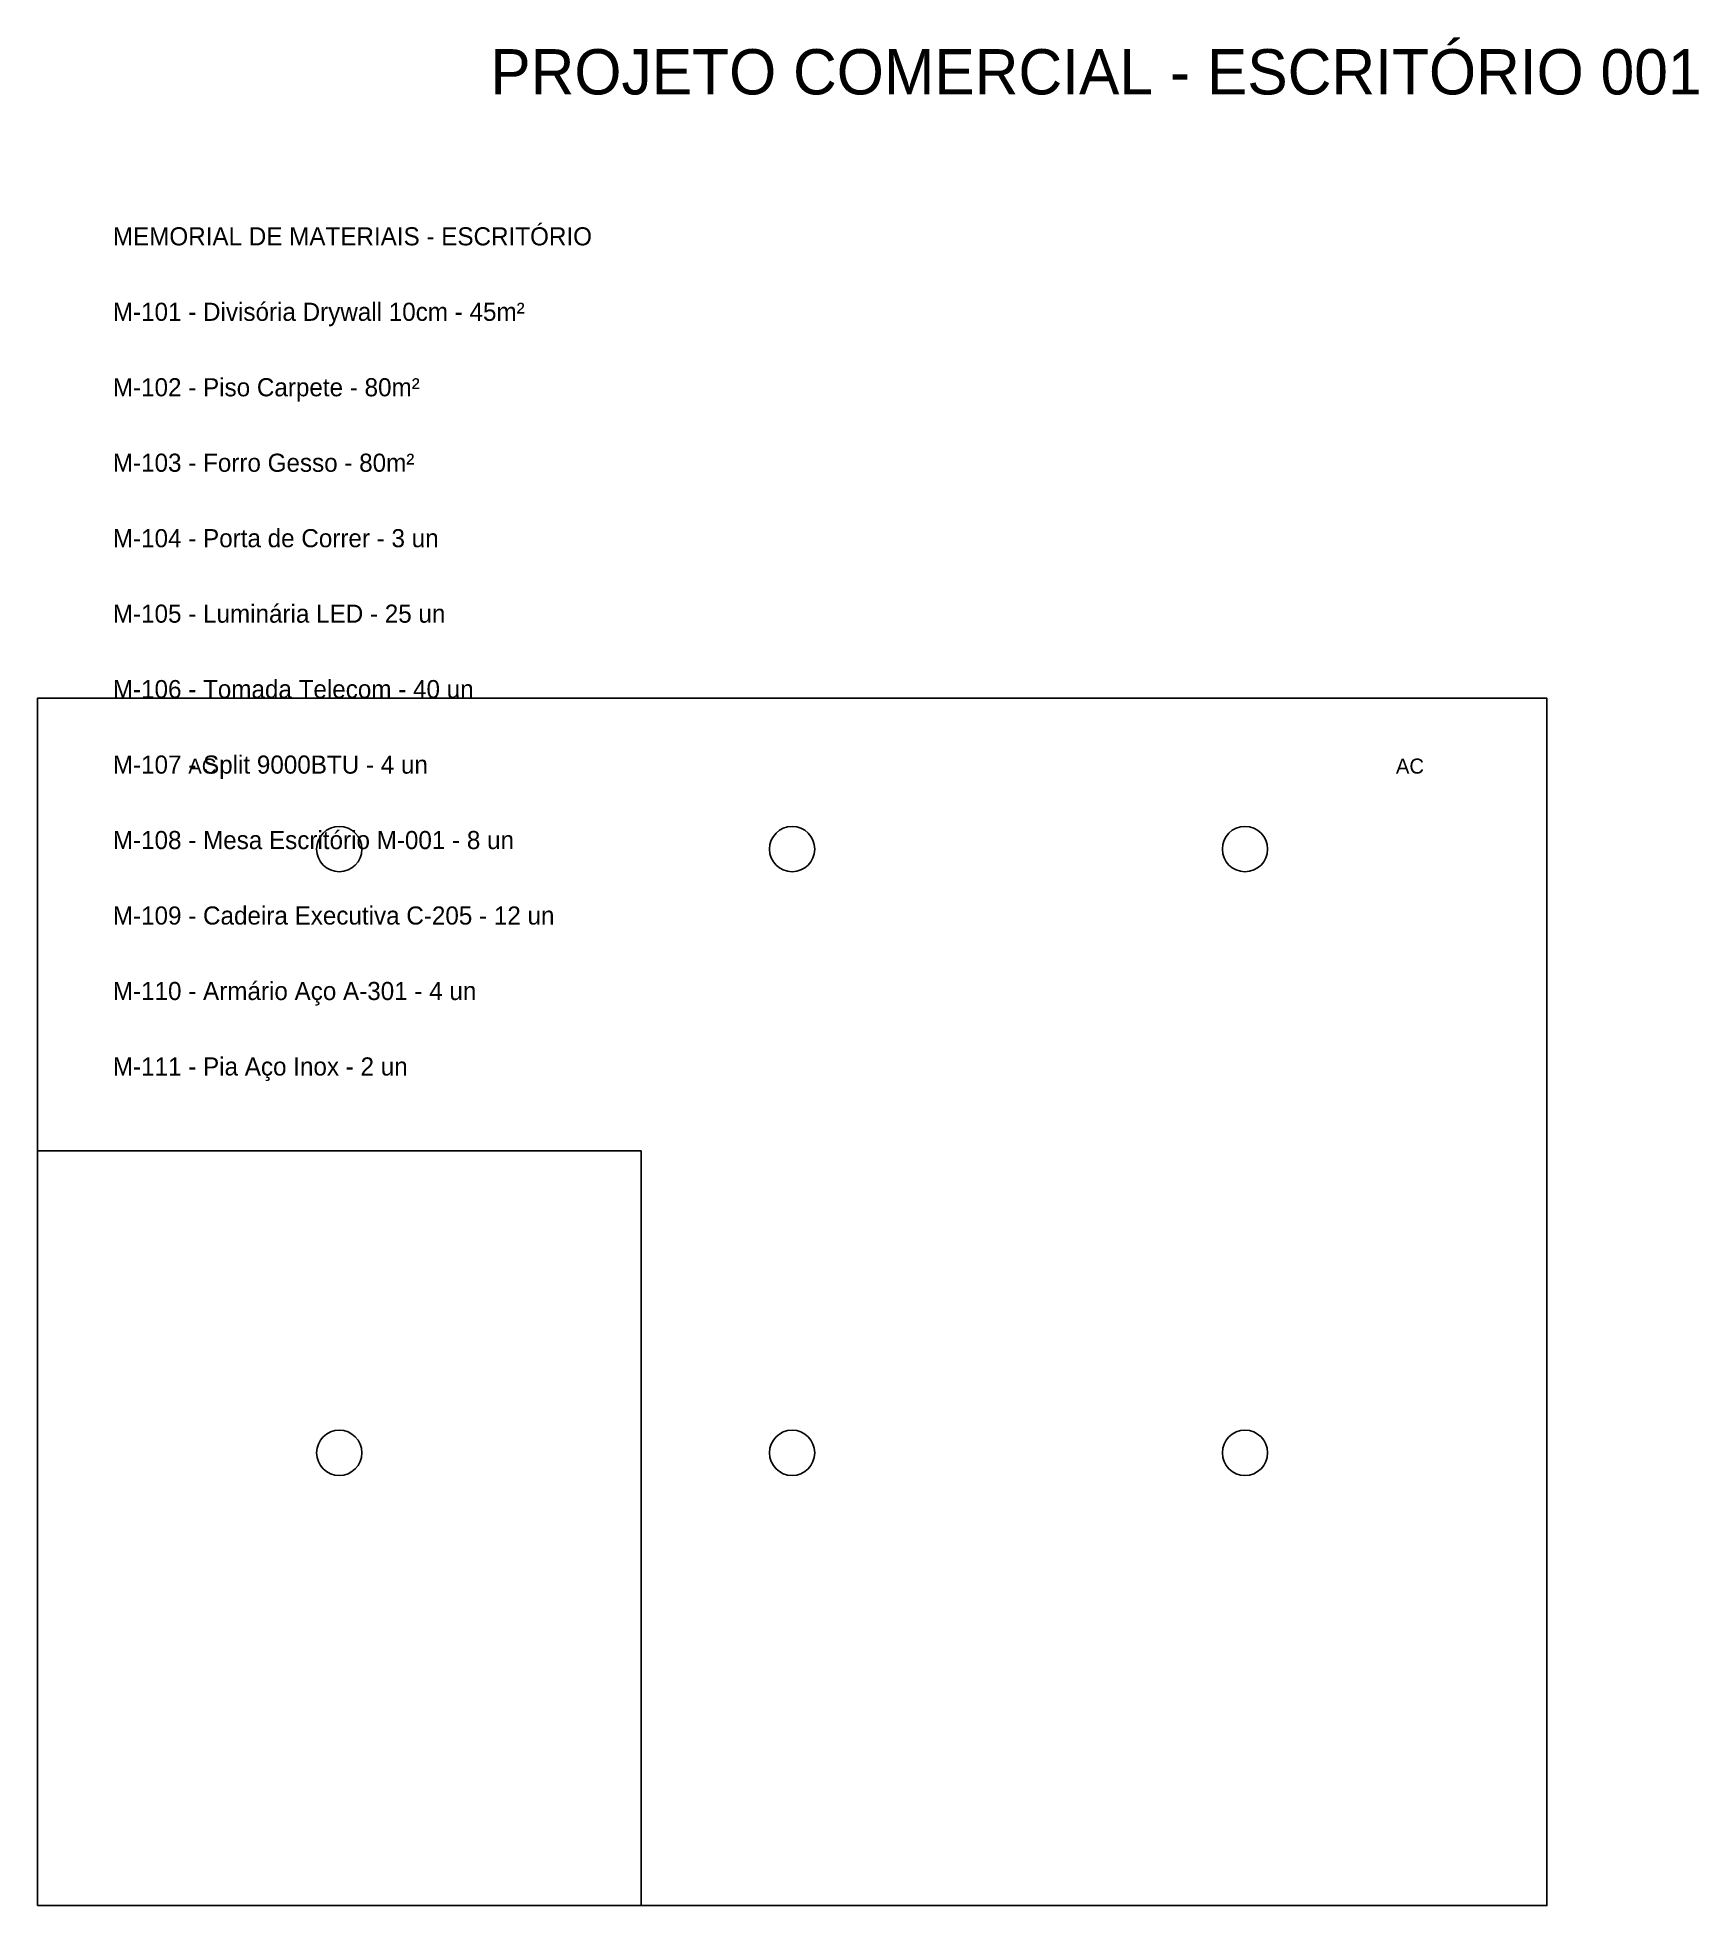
# Model space of a CAD drawing. Header units: metres. Extents: x 0 to 11, y 0 to 12.4.
import ezdxf

# ---------------------------------------------------------------- set-up
doc = ezdxf.new("R2010")
doc.units = ezdxf.units.M
for name, color, linetype in [('AR_CONDICIONADO', 8, 'Continuous'), ('DIVISORIAS', 5, 'Continuous'), ('ILUMINACAO', 6, 'Continuous'), ('TEXTOS', 3, 'Continuous')]:
    doc.layers.add(name, color=color, linetype=linetype)

msp = doc.modelspace()

# ---------------------------------------------------------------- linework, layer by layer
at = {"layer": 'DIVISORIAS'}
for p in [(0, 5), (4, 0)]:
    msp.add_line(p, (4, 5), dxfattribs=at)
msp.add_lwpolyline([(0, 0), (10, 0), (10, 8), (0, 8), (0, 0)], dxfattribs=at)
at = {"layer": 'ILUMINACAO'}
for centre in [(2, 7), (5, 7), (8, 7), (2, 3), (5, 3), (8, 3)]:
    msp.add_circle(centre, 0.15, dxfattribs=at)

# ---------------------------------------------------------------- texts
at = {"layer": 'AR_CONDICIONADO'}
for p in [(1, 7.5), (9, 7.5)]:
    msp.add_text('AC', height=0.1, dxfattribs=at).set_placement(p)
at = {"layer": 'TEXTOS'}
for s, height, p in [('PROJETO COMERCIAL - ESCRITÓRIO 001', 0.3, (3, 12)), ('MEMORIAL DE MATERIAIS - ESCRITÓRIO', 0.12, (0.5, 11)), ('M-101 - Divisória Drywall 10cm - 45m²', 0.12, (0.5, 10.5)), ('M-102 - Piso Carpete - 80m²', 0.12, (0.5, 10)), ('M-103 - Forro Gesso - 80m²', 0.12, (0.5, 9.5)), ('M-104 - Porta de Correr - 3 un', 0.12, (0.5, 9)), ('M-105 - Luminária LED - 25 un', 0.12, (0.5, 8.5)), ('M-106 - Tomada Telecom - 40 un', 0.12, (0.5, 8)), ('M-107 - Split 9000BTU - 4 un', 0.12, (0.5, 7.5)), ('M-108 - Mesa Escritório M-001 - 8 un', 0.12, (0.5, 7)), ('M-109 - Cadeira Executiva C-205 - 12 un', 0.12, (0.5, 6.5)), ('M-110 - Armário Aço A-301 - 4 un', 0.12, (0.5, 6)), ('M-111 - Pia Aço Inox - 2 un', 0.12, (0.5, 5.5))]:
    msp.add_text(s, height=height, dxfattribs=at).set_placement(p)

doc.saveas('drawing.dxf')
